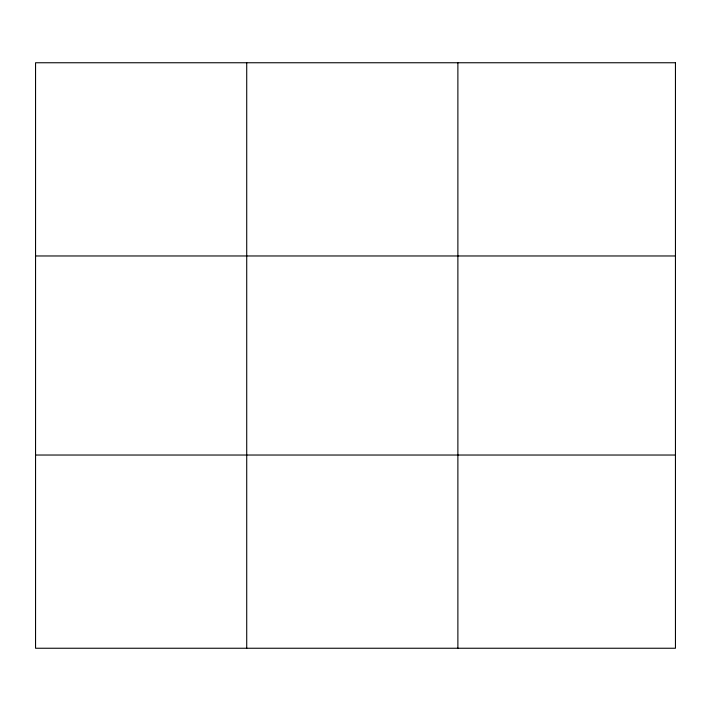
<?xml version="1.0" encoding="UTF-8"?>
<svg xmlns="http://www.w3.org/2000/svg" width="711" height="711" viewBox="0 0 711 711"><rect width="100%" height="100%" fill="white"/><g stroke="black" fill="none" stroke-linecap="round" stroke-linejoin="round"><path stroke-width="1.07" d="M246.717 62.755L246.717 648.245M457.884 62.755L457.884 648.245M35.55 255.969L675.45 255.969M35.55 455.031L675.45 455.031M675.45 62.755L675.45 648.245L35.55 648.245L35.55 62.755L675.45 62.755"/></g></svg>
